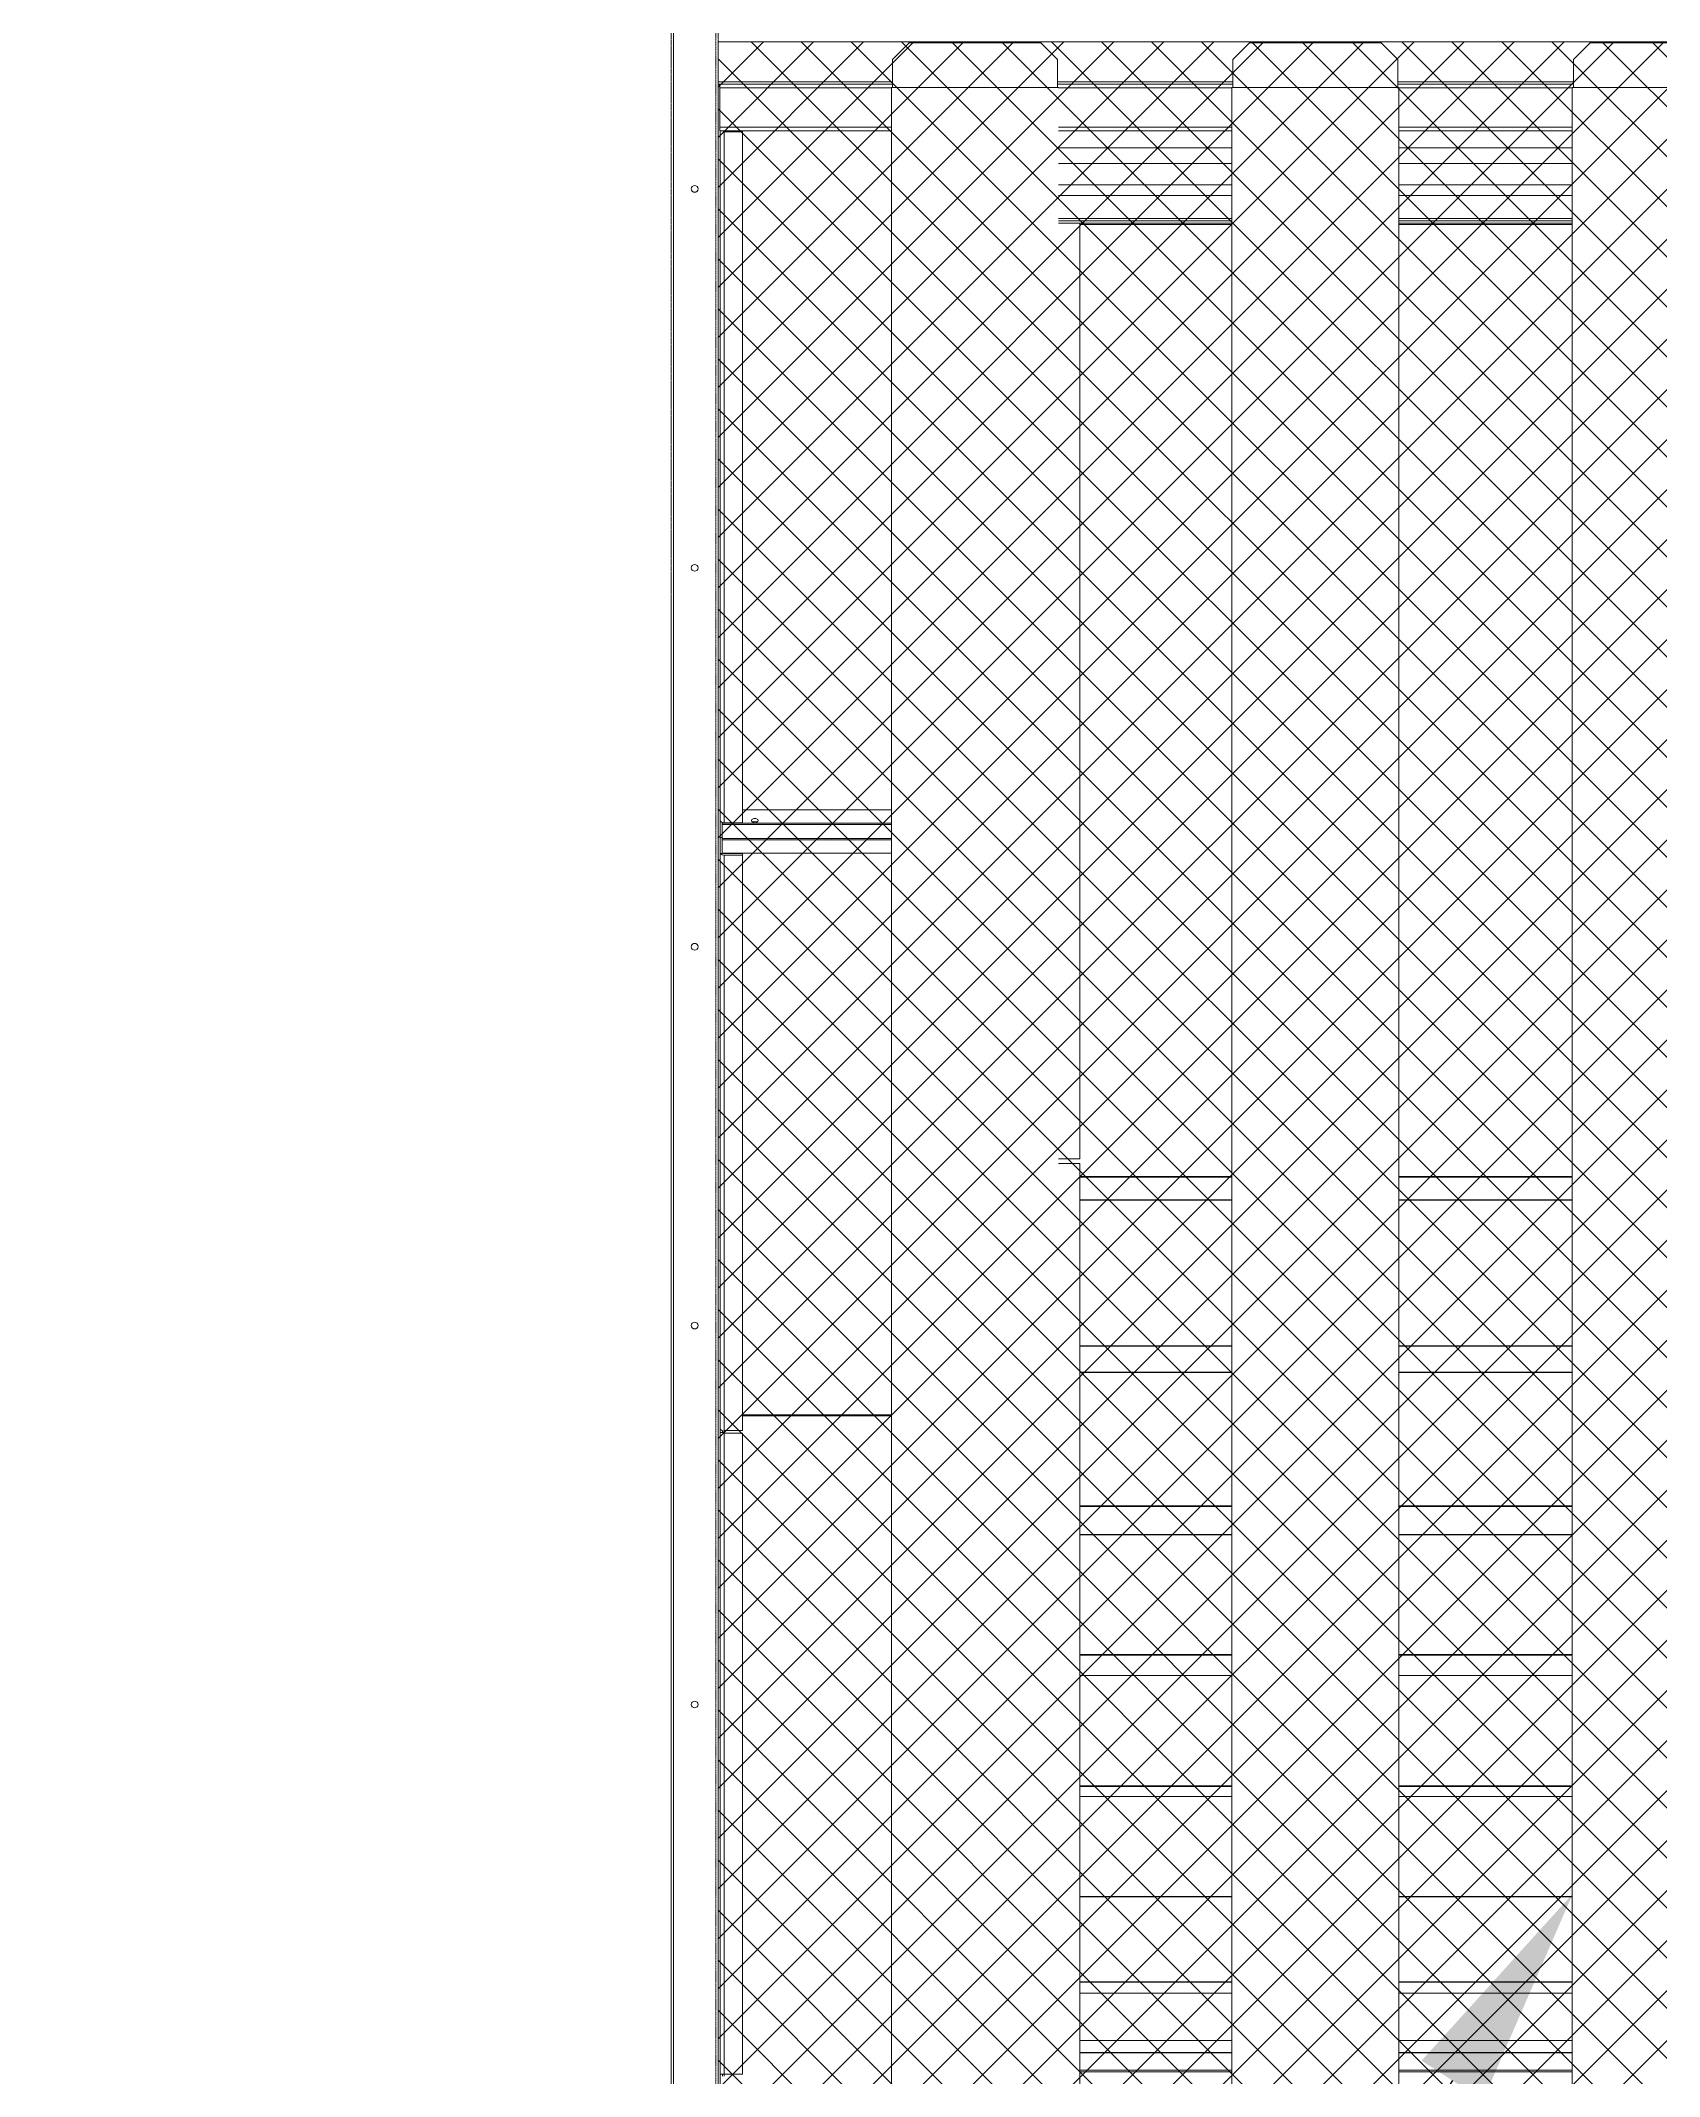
# Model space of a CAD drawing. Header units: millimetres. Extents: x -662849 to 32847, y -140377 to 24217.
# Drawn here: x 21015 to 22467, y 10425 to 12251 of the extents above; entities that cross this region are included whole.
import ezdxf
from ezdxf import colors
from ezdxf.entities.mleader import LeaderData, LeaderLine
from ezdxf.math import Vec2, Vec3

# ---------------------------------------------------------------- set-up
doc = ezdxf.new("R2010")
doc.units = ezdxf.units.MM
for name, pattern in [('CENTER', [2, 1.25, -0.25, 0.25, -0.25]), ('HIDDEN', [0.375, 0.25, -0.125]), ('HIDDENX2', [0.75, 0.5, -0.25])]:
    doc.linetypes.add(name, pattern=pattern)
for name, color, linetype in [('center', 1, 'CENTER'), ('HIDD', 2, 'HIDDENX2'), ('냉각탑_dim', 1, 'Continuous')]:
    doc.layers.add(name, color=color, linetype=linetype)
doc.styles.get("Standard").update_dxf_attribs({"font": 'arial.ttf'})

# ---------------------------------------------------------------- blocks, each defined once
blk = doc.blocks.new('2')
at = {"lineweight": 20}
h = blk.add_hatch(dxfattribs=at)
h.set_pattern_fill('ANSI37', scale=10)
h.set_pattern_definition([(45, (-1560101.88, -423095.512), (-22.4506403, 22.4506403), []), (135, (-1560101.88, -423095.512), (-22.4506403, -22.4506403), [])])
h.paths.add_polyline_path([(25738.7, 9980.4), (25738.7, 12250.4), (21622.7, 12250.4), (21622.7, 9980.4)])
at = {"color": 7, "lineweight": 20}
for p, q in [((21582.7, 13500.7), (21582.7, 10056.1)), ((21778.2, 12209), (21624.4, 12209)), ((21779.2, 12214.4), (21624.7, 12214.4)), ((21779.2, 12212.4), (21626.1, 12212.4)), ((22084.7, 12214.4), (21927.2, 12214.4)), ((22084.7, 12212.4), (21927.2, 12212.4)), ((22083.7, 12209), (21928.2, 12209)), ((22390.2, 12214.4), (22232.7, 12214.4)), ((22390.2, 12212.4), (22232.7, 12212.4)), ((22389.2, 12209), (22233.7, 12209)), ((21624.4, 12173.8), (21778.2, 12173.8)), ((21624.7, 12170.4), (21778.2, 12170.4)), ((21624.7, 10057.8), (21624.7, 12170.4)), ((21928.2, 12173.8), (22083.7, 12173.8)), ((21928.2, 12170.4), (22083.7, 12170.4)), ((22233.7, 12173.8), (22389.2, 12173.8)), ((22233.7, 12170.4), (22389.2, 12170.4)), ((21580.7, 11752.1), (21580.7, 10056.1))]:
    blk.add_line(p, q, dxfattribs=at)
at = {"lineweight": 20}
for p, q in [((21622.7, 12250.4), (25738.7, 12250.4)), ((21622.7, 9980.4), (21622.7, 12250.4)), ((21779.2, 12234.4), (21794.2, 12249.4)), ((21794.2, 12249.4), (21912.2, 12249.4)), ((21927.2, 12234.4), (21912.2, 12249.4)), ((22084.7, 12234.4), (22099.7, 12249.4)), ((22099.7, 12249.4), (22217.7, 12249.4)), ((22232.7, 12234.4), (22217.7, 12249.4)), ((22390.2, 12234.4), (22405.2, 12249.4)), ((22405.2, 12249.4), (22523.2, 12249.4)), ((21779.2, 12209.4), (21779.2, 12234.4)), ((21927.2, 12209.4), (21927.2, 12234.4)), ((22084.7, 12209.4), (22084.7, 12234.4)), ((22232.7, 12209.4), (22232.7, 12234.4)), ((22390.2, 12209.4), (22390.2, 12234.4)), ((21778.2, 10036.4), (21778.2, 12209.4)), ((21928.2, 12209.4), (21778.2, 12209.4)), ((22083.7, 10036.4), (22083.7, 12209.4)), ((22233.7, 12209.4), (22083.7, 12209.4)), ((22233.7, 10036.4), (22233.7, 12209.4)), ((22389.2, 10036.4), (22389.2, 12209.4)), ((22539.2, 12209.4), (22389.2, 12209.4))]:
    blk.add_line(p, q, dxfattribs=at)
at = {"color": 7, "lineweight": 20, "ltscale": 0.001131}
blk.add_line((21624.4, 12211.7), (21624.4, 12209), dxfattribs=at)
at = {"color": 7, "lineweight": 20, "ltscale": 0.014667}
blk.add_line((21624.4, 12173.8), (21624.4, 12209), dxfattribs=at)
at = {"color": 7, "lineweight": 20, "ltscale": 0.001417}
for p, q in [((21624.4, 12173.8), (21624.4, 12170.4)), ((21624.7, 11002.5), (21628.1, 11002.5)), ((21624.7, 10426.8), (21628.1, 10426.8))]:
    blk.add_line(p, q, dxfattribs=at)
at = {"color": 7, "lineweight": 20, "ltscale": 0.000133398}
blk.add_line((21628.1, 12170.1), (21628.1, 12170.4), dxfattribs=at)
at = {"color": 7, "lineweight": 20, "ltscale": 0.000208374}
blk.add_line((21628.1, 12169.6), (21628.1, 12170.1), dxfattribs=at)
at = {"color": 7, "lineweight": 20, "ltscale": 0.258309}
for p, q in [((21628.1, 12169.6), (21628.1, 11549.6)), ((21644.7, 11549.6), (21644.7, 12169.6))]:
    blk.add_line(p, q, dxfattribs=at)
at = {"color": 7, "lineweight": 20, "ltscale": 0.006917}
for p, q in [((21644.7, 12169.6), (21628.1, 12169.6)), ((21628.1, 11549.6), (21644.7, 11549.6)), ((21644.7, 11521.9), (21628.1, 11521.9)), ((21644.7, 11520.7), (21628.1, 11520.7)), ((21644.7, 11004.2), (21628.1, 11004.2)), ((21644.7, 11002), (21628.1, 11002)), ((21628.1, 10426.8), (21644.7, 10426.8))]:
    blk.add_line(p, q, dxfattribs=at)
at = {"color": 7, "lineweight": 20, "ltscale": 0.000341772}
blk.add_line((21644.7, 12169.6), (21644.7, 12170.4), dxfattribs=at)
at = {"color": 0, "lineweight": 20}
for p, q in [((22083.7, 12155.3), (21928.2, 12155.3)), ((22389.2, 12155.3), (22233.7, 12155.3)), ((21928.2, 12141.3), (22083.7, 12141.3)), ((22233.7, 12141.3), (22389.2, 12141.3)), ((22083.7, 12122.1), (21928.2, 12122.1)), ((21928.2, 12112.5), (22083.7, 12112.5)), ((22389.2, 12122.1), (22233.7, 12122.1)), ((22233.7, 12112.5), (22389.2, 12112.5))]:
    blk.add_line(p, q, dxfattribs=at)
at = {"color": 7, "lineweight": 20, "ltscale": 0.2695}
for p, q in [((22083.7, 12091.8), (21928.2, 12091.8)), ((22083.7, 12089.8), (21928.2, 12089.8)), ((22389.2, 12091.8), (22233.7, 12091.8)), ((22389.2, 12089.8), (22233.7, 12089.8))]:
    blk.add_line(p, q, dxfattribs=at)
at = {"color": 7, "lineweight": 20, "ltscale": 0.251167}
for p, q in [((21928.2, 12089.8), (22083.7, 12089.8)), ((21928.2, 12087.8), (22083.7, 12087.8)), ((22233.7, 12089.8), (22389.2, 12089.8)), ((22233.7, 12087.8), (22389.2, 12087.8))]:
    blk.add_line(p, q, dxfattribs=at)
at = {"color": 7, "lineweight": 20, "ltscale": 0.0155}
for p, q in [((21947.4, 12087.8), (21928.2, 12087.8)), ((21928.2, 11248.2), (21947.4, 11248.2)), ((21928.2, 11244), (21947.4, 11244))]:
    blk.add_line(p, q, dxfattribs=at)
at = {"color": 7, "lineweight": 20, "ltscale": 0.349833}
blk.add_line((21947.4, 11248.2), (21947.4, 12087.8), dxfattribs=at)
at = {"color": 7, "lineweight": 20, "ltscale": 0.2225}
for p, q in [((21947.4, 12086.4), (22083.7, 12086.4)), ((22233.7, 12086.4), (22389.2, 12086.4)), ((21947.4, 11232.1), (22083.7, 11232.1)), ((21947.4, 11231.5), (22083.7, 11231.5)), ((22233.7, 11232.1), (22389.2, 11232.1)), ((22233.7, 11231.5), (22389.2, 11231.5)), ((21947.4, 11211.2), (22083.7, 11211.2)), ((21947.4, 11210.9), (22083.7, 11210.9)), ((22233.7, 11211.2), (22389.2, 11211.2)), ((22233.7, 11210.9), (22389.2, 11210.9)), ((21947.4, 11080.4), (22083.7, 11080.4)), ((21947.4, 11079.9), (22083.7, 11079.9)), ((22233.7, 11080.4), (22389.2, 11080.4)), ((22233.7, 11079.9), (22389.2, 11079.9)), ((21947.4, 11056.6), (22083.7, 11056.6)), ((21947.4, 11056.3), (22083.7, 11056.3)), ((22233.7, 11056.6), (22389.2, 11056.6)), ((22233.7, 11056.3), (22389.2, 11056.3)), ((21947.4, 10936.6), (22083.7, 10936.6)), ((21947.4, 10936.1), (22083.7, 10936.1)), ((22233.7, 10936.6), (22389.2, 10936.6)), ((22233.7, 10936.1), (22389.2, 10936.1)), ((21947.4, 10910.9), (22083.7, 10910.9)), ((21947.4, 10910.6), (22083.7, 10910.6)), ((22233.7, 10910.9), (22389.2, 10910.9)), ((22233.7, 10910.6), (22389.2, 10910.6)), ((21947.4, 10803.3), (22083.7, 10803.3)), ((21947.4, 10802.8), (22083.7, 10802.8)), ((22233.7, 10803.3), (22389.2, 10803.3)), ((22233.7, 10802.8), (22389.2, 10802.8)), ((21947.4, 10784.5), (22083.7, 10784.5)), ((21947.4, 10784.4), (22083.7, 10784.4)), ((22233.7, 10784.5), (22389.2, 10784.5)), ((22233.7, 10784.4), (22389.2, 10784.4)), ((21947.4, 10685.3), (22083.7, 10685.3)), ((21947.4, 10684.8), (22083.7, 10684.8)), ((21947.4, 10675.9), (22083.7, 10675.9)), ((21947.4, 10675.8), (22083.7, 10675.8)), ((22233.7, 10685.3), (22389.2, 10685.3)), ((22233.7, 10684.8), (22389.2, 10684.8)), ((22233.7, 10675.9), (22389.2, 10675.9)), ((22233.7, 10675.8), (22389.2, 10675.8)), ((21947.4, 10586.2), (22083.7, 10586.2)), ((21947.4, 10585.9), (22083.7, 10585.9)), ((22233.7, 10586.2), (22389.2, 10586.2)), ((22233.7, 10585.9), (22389.2, 10585.9)), ((21947.4, 10509.7), (22083.7, 10509.7)), ((21947.4, 10509.4), (22083.7, 10509.4)), ((22233.7, 10509.7), (22389.2, 10509.7)), ((22233.7, 10509.4), (22389.2, 10509.4)), ((21947.4, 10499.5), (22083.7, 10499.5)), ((21947.4, 10499.4), (22083.7, 10499.4)), ((22233.7, 10499.5), (22389.2, 10499.5)), ((22233.7, 10499.4), (22389.2, 10499.4)), ((21947.4, 10457), (22083.7, 10457)), ((21947.4, 10456.8), (22083.7, 10456.8)), ((22233.7, 10457), (22389.2, 10457)), ((22233.7, 10456.8), (22389.2, 10456.8)), ((21947.4, 10446), (22083.7, 10446)), ((21947.4, 10445.9), (22083.7, 10445.9)), ((21947.4, 10430.3), (22083.7, 10430.3)), ((21947.4, 10430.3), (22083.7, 10430.3)), ((22233.7, 10446), (22389.2, 10446)), ((22233.7, 10445.9), (22389.2, 10445.9)), ((22233.7, 10430.3), (22389.2, 10430.3)), ((22233.7, 10430.3), (22389.2, 10430.3)), ((21947.4, 10428.9), (22083.7, 10428.9)), ((22233.7, 10428.9), (22389.2, 10428.9))]:
    blk.add_line(p, q, dxfattribs=at)
at = {"color": 7, "lineweight": 20, "ltscale": 0.104087}
for p, q in [((21778.2, 11549.4), (21626.4, 11549.4)), ((21778.2, 11548.1), (21626.4, 11548.1)), ((21778.2, 11535.4), (21626.4, 11535.4)), ((21778.2, 11534.2), (21626.4, 11534.2)), ((21626.4, 11522.2), (21778.2, 11522.2))]:
    blk.add_line(p, q, dxfattribs=at)
at = {"color": 7, "lineweight": 20, "ltscale": 0.000535656}
for p, q in [((21626.4, 11548.1), (21626.4, 11549.4)), ((21644.7, 11520.7), (21644.7, 11521.9))]:
    blk.add_line(p, q, dxfattribs=at)
at = {"color": 7, "lineweight": 20, "ltscale": 0.005298}
blk.add_line((21626.4, 11548.1), (21626.4, 11535.4), dxfattribs=at)
at = {"color": 7, "lineweight": 20, "ltscale": 0.096462}
blk.add_line((21778.2, 11561.1), (21644.7, 11561.1), dxfattribs=at)
at = {"color": 7, "lineweight": 20, "ltscale": 0.000708333}
blk.add_line((21624.7, 11536.3), (21626.4, 11536.3), dxfattribs=at)
at = {"color": 7, "lineweight": 20, "ltscale": 0.000506051}
blk.add_line((21626.4, 11534.2), (21626.4, 11535.4), dxfattribs=at)
at = {"color": 7, "lineweight": 20, "ltscale": 0.004993}
blk.add_line((21626.4, 11534.2), (21626.4, 11522.2), dxfattribs=at)
at = {"color": 7, "lineweight": 20, "ltscale": 0.000833333}
for p, q in [((21624.7, 11521.9), (21626.7, 11521.9)), ((21624.7, 10426.8), (21626.7, 10426.8)), ((21626.7, 10426.8), (21626.7, 10424.8)), ((21628.1, 10424.8), (21628.1, 10426.8))]:
    blk.add_line(p, q, dxfattribs=at)
at = {"color": 7, "lineweight": 20, "ltscale": 0.000102715}
for p, q in [((21626.7, 11521.9), (21626.7, 11522.2)), ((21628.1, 11522.2), (21628.1, 11521.9))]:
    blk.add_line(p, q, dxfattribs=at)
at = {"color": 7, "lineweight": 20, "ltscale": 0.215196}
for p, q in [((21628.1, 11004.2), (21628.1, 11520.7)), ((21644.7, 11520.7), (21644.7, 11004.2))]:
    blk.add_line(p, q, dxfattribs=at)
at = {"color": 7, "lineweight": 20, "ltscale": 0.358583}
blk.add_line((21947.4, 10383.4), (21947.4, 11244), dxfattribs=at)
at = {"color": 7, "lineweight": 20, "ltscale": 0.063875}
for p, q in [((21778.2, 11018.2), (21644.7, 11018.2)), ((21778.2, 11017.3), (21644.7, 11017.3))]:
    blk.add_line(p, q, dxfattribs=at)
at = {"color": 7, "lineweight": 20, "ltscale": 0.000615509}
blk.add_line((21626.7, 11002.5), (21626.7, 11004), dxfattribs=at)
at = {"color": 7, "lineweight": 20, "ltscale": 0.000909688}
blk.add_line((21628.1, 11002), (21628.1, 11004.2), dxfattribs=at)
at = {"color": 7, "lineweight": 20, "ltscale": 0.000162643}
blk.add_line((21628.1, 11004.2), (21628.1, 11003.8), dxfattribs=at)
at = {"color": 7, "lineweight": 20, "ltscale": 0.000212316}
blk.add_line((21628.1, 11002), (21628.1, 11002.5), dxfattribs=at)
at = {"color": 7, "lineweight": 20, "ltscale": 0.239669}
for p, q in [((21628.1, 11002), (21628.1, 10426.8)), ((21644.7, 10426.8), (21644.7, 11002))]:
    blk.add_line(p, q, dxfattribs=at)
at = {"color": 7, "lineweight": 20}
for centre in [(21601.7, 12118.4), (21601.7, 11778.4), (21601.7, 11438.4), (21601.7, 11098.4), (21601.7, 10758.4)]:
    blk.add_circle(centre, 3, dxfattribs=at)
blk.add_arc((21626.1, 12209), 3.4, 90, 135.0002, dxfattribs=at)
for centre, major_axis, start_param, end_param in [((21628.1, 12172.3), (-3.4, 0), 1.021137, 1.570796), ((21628.1, 11551.8), (-3.4, 0), 0, 1.570796), ((21655.7, 11551.6), (3, 0), 6.283156, 9.424749), ((21655.7, 11551.6), (3, 0), 3.141564, 4.212389), ((21655.7, 11547.8), (4.5, 0), 1.06086, 2.070796), ((21655.7, 11547.8), (4.5, 0), 2.070796, 2.080733), ((21655.7, 11551.6), (3, 0), 4.212389, 6.283156), ((21628.1, 11522.8), (-3.4, 0), 0.42439, 1.570796), ((21628.1, 11522.8), (-1.4, 0), 0.812584, 1.570796), ((21628.1, 11006), (-3.4, 0), 0, 1.570796)]:
    blk.add_ellipse(centre, major_axis=major_axis, ratio=0.642788, start_param=start_param, end_param=end_param, dxfattribs=at)
blk.add_open_spline([(21624.4, 12211.7), (21624.7, 12212), (21625.1, 12212.2), (21625.4, 12212.3), (21625.7, 12212.4), (21626.1, 12212.4)], degree=5, dxfattribs=at)
at = {"layer": 'center', "lineweight": 20}
for p, q in [((21580.7, 13502.4), (21580.7, 9902.4)), ((21622.7, 13502.4), (21622.7, 10027.4)), ((21622.7, 12212.4), (21779.2, 12212.4)), ((21927.2, 12212.4), (22084.7, 12212.4)), ((22232.7, 12212.4), (22390.2, 12212.4))]:
    blk.add_line(p, q, dxfattribs=at)
at = {"layer": 'center', "color": 2, "lineweight": 20}
for p, q in [((21622.7, 12250.4), (25738.7, 12250.4)), ((21622.7, 12214.4), (21779.2, 12214.4)), ((21927.2, 12214.4), (22084.7, 12214.4)), ((22232.7, 12214.4), (22390.2, 12214.4))]:
    blk.add_line(p, q, dxfattribs=at)
at = {"layer": 'HIDD', "linetype": 'HIDDEN', "lineweight": 20}
for p, q in [((21582.7, 13500.4), (21582.7, 10029.4)), ((21620.7, 13500.4), (21620.7, 10029.4))]:
    blk.add_line(p, q, dxfattribs=at)

msp = doc.modelspace()

# ---------------------------------------------------------------- block references
msp.add_blockref('2', (0, 0))

# ---------------------------------------------------------------- leaders
at = {"layer": '냉각탑_dim', "lineweight": 20}
ml = msp.add_multileader_mtext('Standard', dxfattribs=at)
ml.set_content('')
ml.set_leader_properties(color=256)
ml.build(insert=Vec2(0, 0))
ml.multileader.update_dxf_attribs({"text_right_attachment_type": 6, "dogleg_length": 5, "arrow_head_size": 199.5, "scale": 30})
ctx = ml.context
ctx.base_point, ctx.scale, ctx.char_height, ctx.arrow_head_size, ctx.landing_gap_size, ctx.plane_origin = Vec3(21014.9, 8766.1), 30, 7.18, 199.5, 3.59, Vec3(22819.8, 9091.8)
ctx.right_attachment, ctx.text_align_type = 6, 2
notes = []
notes.append((ctx, [(0, (1, 1, 0), (21214.4, 8766.1), (-1, 0), 199.5, [(0, [(22389.7, 10588.7)], 0, [])])]))
ctx.mtext, ml.multileader.dxf.content_type = None, 0
for ctx, leaders in notes:
    for number, flags, end, landing, length, lines in leaders:
        leader = LeaderData()
        leader.index, (leader.has_last_leader_line, leader.has_dogleg_vector, leader.attachment_direction) = number, flags
        leader.last_leader_point, leader.dogleg_vector, leader.dogleg_length = Vec3(end), Vec3(landing), length
        for number, points, colour, breaks in lines:
            line = LeaderLine()
            line.index, line.vertices, line.color, line.breaks = number, Vec3.list(points), colors.encode_raw_color(colour), breaks
            leader.lines.append(line)
        ctx.leaders.append(leader)

doc.saveas('drawing.dxf')
